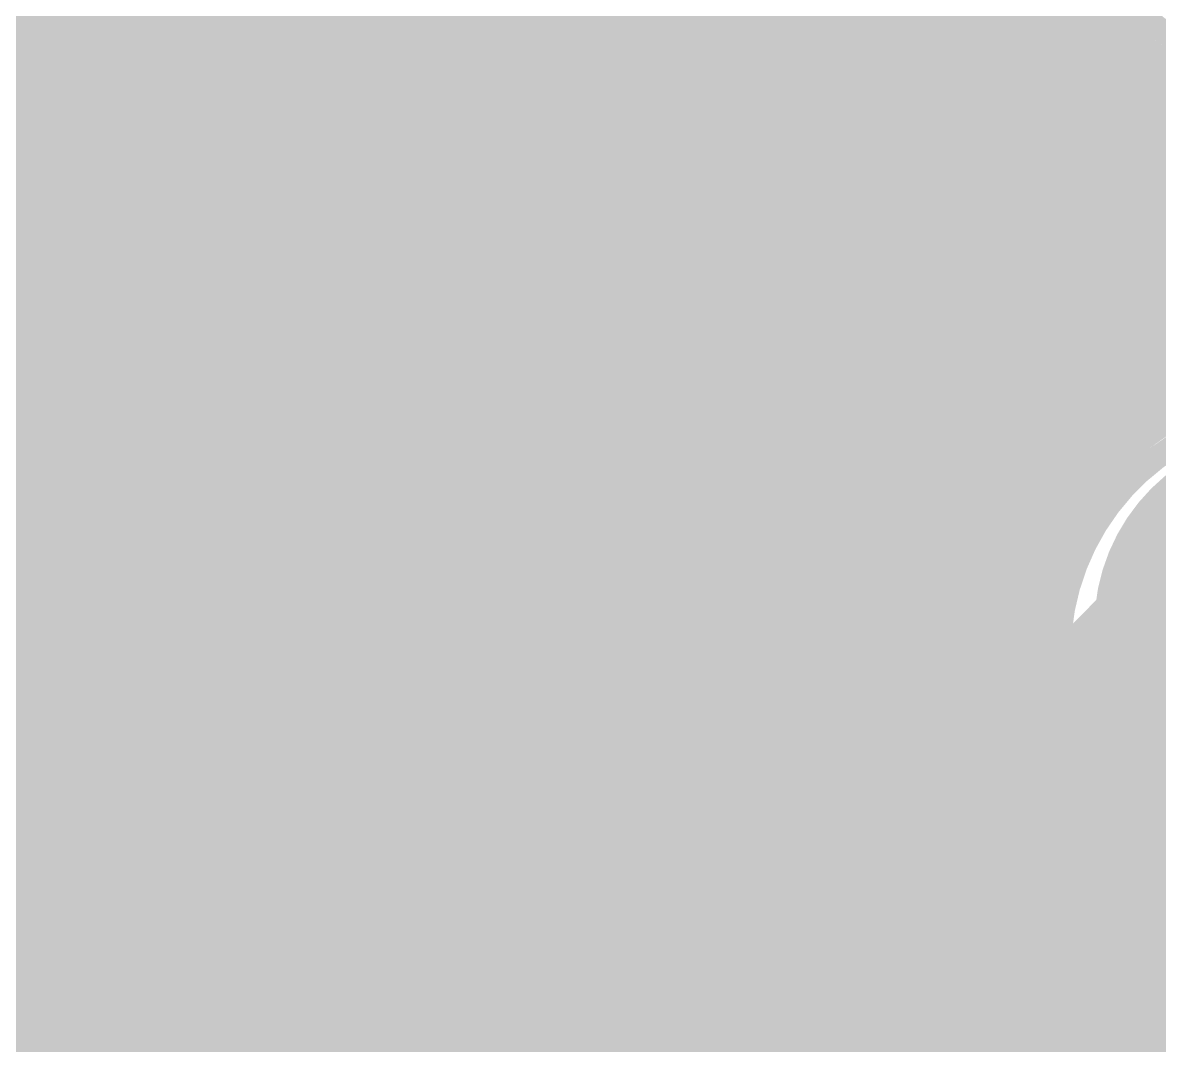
# Model space of a CAD drawing. Extents: x -5 to 112, y -62 to 71.
# Drawn here: x 82.61 to 90, y 47.48 to 54.13 of the extents above; entities that cross this region are included whole.
import ezdxf

# ---------------------------------------------------------------- set-up
doc = ezdxf.new("R2010")
doc.units = 0
doc.header["$MEASUREMENT"] = 0
doc.layers.get('0').update_dxf_attribs({"linetype": 'CONTINUOUS'})
for name, color, linetype in [('25-336-0_BOT', 7, 'CONTINUOUS'), ('25-336-0_IN1', 4, 'CONTINUOUS'), ('25-336-0_IN2', 3, 'CONTINUOUS'), ('25-336-0_SMB', 5, 'CONTINUOUS'), ('25-336-0_SMT', 10, 'CONTINUOUS'), ('25-336-0_SPT', 14, 'CONTINUOUS'), ('25-336-0_SST', 9, 'CONTINUOUS'), ('25-336-0_TOP', 12, 'CONTINUOUS')]:
    doc.layers.add(name, color=color, linetype=linetype)

# ---------------------------------------------------------------- blocks, each defined once
blk = doc.blocks.new('ROUND_22')
at = {"const_width": 1.27}
blk.add_lwpolyline([(-0.635, 0, 1), (0.635, 0, 1)], format="xyb", close=True, dxfattribs=at)
blk = doc.blocks.new('RECTANGLE_20')
blk.add_solid([(0.63627, 0.51308), (0.63627, -0.51308), (-0.63627, 0.51308), (-0.63627, -0.51308)])
blk = doc.blocks.new('ROUND_38')
at = {"const_width": 0.23749}
blk.add_lwpolyline([(-0.118744, 0, 1), (0.118744, 0, 1)], format="xyb", close=True, dxfattribs=at)

msp = doc.modelspace()

# ---------------------------------------------------------------- linework, layer by layer
at = {"layer": '25-336-0_BOT', "const_width": 0.254}
for points in [[(82.677, 70.231), (82.677, 32.20212)], [(82.9056, 70.231), (82.9056, 32.36976)], [(83.1342, 70.231), (83.1342, 32.42818)], [(88.1634, 64.9478), (88.1634, 40.16756)], [(88.392, 64.9478), (88.392, 40.16502)], [(88.6206, 64.9478), (88.6206, 40.07612)], [(88.8492, 64.9478), (88.8492, 39.9542)], [(89.0778, 64.9478), (89.0778, 39.9542)], [(85.6488, 64.03594), (85.6488, 32.3977)], [(83.3628, 63.75654), (83.3628, 32.40532)], [(85.4202, 63.4492), (85.4202, 32.3977)], [(83.5914, 63.37046), (83.5914, 32.3977)], [(85.1916, 63.21552), (85.1916, 32.3977)], [(83.82, 63.17234), (83.82, 32.3977)], [(84.963, 63.0809), (84.963, 32.3977)], [(84.0486, 63.05296), (84.0486, 32.3977)], [(84.7344, 63.00216), (84.7344, 32.3977)], [(84.2772, 62.98946), (84.2772, 32.3977)], [(84.5058, 62.97422), (84.5058, 32.3977)], [(85.8774, 62.97422), (85.8774, 32.3977)], [(86.106, 62.97422), (86.106, 32.3977)], [(86.3346, 62.97422), (86.3346, 32.3977)], [(86.5632, 62.97422), (86.5632, 32.3977)], [(86.7918, 62.97422), (86.7918, 32.3977)], [(87.0204, 62.97422), (87.0204, 32.3977)], [(87.249, 62.97422), (87.249, 32.3977)], [(87.4776, 62.97422), (87.4776, 32.3977)], [(87.7062, 62.97422), (87.7062, 39.88308)], [(87.9348, 62.97422), (87.9348, 40.09136)], [(89.7128, 54.07406), (90.84564, 55.20436)], [(89.3064, 54.76494), (89.3064, 50.64506)], [(89.535, 54.28488), (89.535, 51.12258)], [(89.61628, 54.1782), (76.26096, 54.1782)], [(89.7636, 54.0258), (89.7636, 51.3842)], [(89.8525, 53.9496), (76.26096, 53.9496)], [(89.9922, 53.85054), (89.9922, 51.55946)], [(90.2462, 53.721), (76.26096, 53.721)], [(91.95054, 53.4924), (76.26096, 53.4924)], [(91.84386, 53.2638), (76.26096, 53.2638)], [(91.77782, 53.0352), (76.26096, 53.0352)], [(91.74734, 52.8066), (76.26096, 52.8066)], [(91.74988, 52.578), (54.67604, 52.578)], [(91.78544, 52.3494), (54.74208, 52.3494)], [(91.85402, 52.1208), (54.76748, 52.1208)], [(91.96578, 51.8922), (54.75732, 51.8922)], [(90.18778, 51.6636), (54.7116, 51.6636)], [(89.82202, 51.435), (54.62016, 51.435)], [(89.59596, 51.2064), (54.48046, 51.2064)], [(89.44356, 50.9778), (54.26202, 50.9778)], [(89.33942, 50.7492), (53.88864, 50.7492)], [(89.27592, 50.5206), (51.9557, 50.5206)], [(89.24544, 50.292), (52.0954, 50.292)], [(89.25052, 50.0634), (52.324, 50.0634)], [(89.28862, 49.8348), (52.5526, 49.8348)], [(89.3064, 49.76368), (89.3064, 39.9542)], [(89.35974, 49.6062), (61.81598, 49.6062)], [(89.47404, 49.3776), (62.04712, 49.3776)], [(89.535, 49.28616), (89.535, 39.9542)], [(89.64168, 49.149), (62.13602, 49.149)], [(89.7636, 49.02454), (89.7636, 39.9542)], [(89.8906, 48.9204), (66.32702, 48.9204)], [(89.9922, 48.84928), (89.9922, 39.9542)], [(90.3224, 48.6918), (66.69278, 48.6918)], [(91.9353, 48.4632), (66.8147, 48.4632)], [(91.8337, 48.2346), (66.84518, 48.2346)], [(91.77274, 48.006), (66.79692, 48.006)], [(91.7448, 47.7774), (66.64452, 47.7774)], [(91.75242, 47.5488), (66.6242, 47.5488)]]:
    msp.add_lwpolyline(points, dxfattribs=at)
for points in [[(89.24544, 55.20436, 0.4142136), (90.84564, 53.60416)], [(90.84564, 51.80584, 0.4142136), (89.24544, 50.20564)], [(89.24544, 50.20564, 0.4142136), (90.84564, 48.60544)]]:
    msp.add_lwpolyline(points, format="xyb", dxfattribs=at)
at = {"layer": '25-336-0_IN1', "const_width": 0.254}
for points in [[(82.7024, 69.85), (82.7024, 32.22752)], [(82.931, 69.85), (82.931, 32.37992)], [(83.1596, 69.85), (83.1596, 32.42818)], [(85.6742, 69.85), (85.6742, 29.37002)], [(88.1888, 69.85), (88.1888, 40.17264)], [(88.4174, 69.85), (88.4174, 40.15994)], [(88.646, 69.85), (88.646, 40.06088)], [(88.8746, 69.85), (88.8746, 39.79672)], [(89.1032, 69.85), (89.1032, 28.067)], [(83.3882, 63.69304), (83.3882, 32.3977)], [(85.4456, 63.48222), (85.4456, 29.37002)], [(83.6168, 63.34252), (83.6168, 32.27578)], [(85.217, 63.23584), (85.217, 29.37002)], [(83.8454, 63.15456), (83.8454, 31.91002)], [(84.9884, 63.09106), (84.9884, 29.37002)], [(84.074, 63.0428), (84.074, 29.37002)], [(84.7598, 63.00978), (84.7598, 29.37002)], [(84.3026, 62.98692), (84.3026, 29.37002)], [(84.5312, 62.97422), (84.5312, 29.37002)], [(85.9028, 62.97422), (85.9028, 29.37002)], [(86.1314, 62.97422), (86.1314, 29.37002)], [(86.36, 62.97422), (86.36, 29.37002)], [(86.5886, 62.97422), (86.5886, 28.067)], [(86.8172, 62.97422), (86.8172, 28.067)], [(87.0458, 62.97422), (87.0458, 28.067)], [(87.2744, 62.97422), (87.2744, 28.067)], [(87.503, 62.97422), (87.503, 28.067)], [(87.7316, 62.97422), (87.7316, 39.91864)], [(87.9602, 62.97422), (87.9602, 40.10406)], [(89.7128, 54.07406), (90.84564, 55.20436)], [(89.3318, 54.68366), (89.3318, 50.72634)], [(89.5604, 54.24932), (89.5604, 51.15814)], [(89.61628, 54.1782), (76.26096, 54.1782)], [(89.789, 54.00294), (89.789, 51.40706)], [(89.8525, 53.9496), (76.26096, 53.9496)], [(90.0176, 53.8353), (90.0176, 51.5747)], [(90.2462, 53.721), (76.26096, 53.721)], [(91.95054, 53.4924), (76.26096, 53.4924)], [(91.84386, 53.2638), (76.26096, 53.2638)], [(91.77782, 53.0352), (76.26096, 53.0352)], [(91.74734, 52.8066), (76.26096, 52.8066)], [(91.74988, 52.578), (54.67604, 52.578)], [(91.78544, 52.3494), (54.74208, 52.3494)], [(91.85402, 52.1208), (54.76748, 52.1208)], [(91.96578, 51.8922), (54.75732, 51.8922)], [(90.18778, 51.6636), (54.7116, 51.6636)], [(89.82202, 51.435), (54.62016, 51.435)], [(89.59596, 51.2064), (54.48046, 51.2064)], [(89.44356, 50.9778), (54.26202, 50.9778)], [(89.33942, 50.7492), (53.88864, 50.7492)], [(89.27592, 50.5206), (45.88764, 50.5206)], [(89.24544, 50.292), (33.83788, 50.292)], [(89.25052, 50.0634), (33.57372, 50.0634)], [(89.28862, 49.8348), (31.3182, 49.8348)], [(89.3318, 49.6824), (89.3318, 28.067)], [(89.35974, 49.6062), (61.81598, 49.6062)], [(89.47404, 49.3776), (62.04712, 49.3776)], [(89.5604, 49.2506), (89.5604, 28.067)], [(89.64168, 49.149), (62.13602, 49.149)], [(89.789, 49.00168), (89.789, 28.067)], [(89.8906, 48.9204), (66.32702, 48.9204)], [(90.0176, 48.83404), (90.0176, 28.067)], [(90.3224, 48.6918), (66.69278, 48.6918)], [(91.9353, 48.4632), (66.8147, 48.4632)], [(91.8337, 48.2346), (66.84518, 48.2346)], [(91.77274, 48.006), (66.79692, 48.006)], [(91.7448, 47.7774), (66.64452, 47.7774)], [(91.75242, 47.5488), (64.2874, 47.5488)]]:
    msp.add_lwpolyline(points, dxfattribs=at)
for points in [[(89.24544, 55.20436, 0.4142136), (90.84564, 53.60416)], [(90.84564, 51.80584, 0.4142136), (89.24544, 50.20564)], [(89.24544, 50.20564, 0.4142136), (90.84564, 48.60544)]]:
    msp.add_lwpolyline(points, format="xyb", dxfattribs=at)
at = {"layer": '25-336-0_IN2', "const_width": 0.254}
for points in [[(82.7024, 69.85), (82.7024, 32.22752)], [(82.931, 69.85), (82.931, 32.37992)], [(83.1596, 69.85), (83.1596, 32.42818)], [(85.6742, 69.85), (85.6742, 29.37002)], [(88.1888, 69.85), (88.1888, 40.17264)], [(88.4174, 69.85), (88.4174, 40.15994)], [(88.646, 69.85), (88.646, 40.06088)], [(88.8746, 69.85), (88.8746, 39.79672)], [(89.1032, 69.85), (89.1032, 28.067)], [(83.3882, 63.69304), (83.3882, 32.3977)], [(85.4456, 63.48222), (85.4456, 29.37002)], [(83.6168, 63.34252), (83.6168, 32.27578)], [(85.217, 63.23584), (85.217, 29.37002)], [(83.8454, 63.15456), (83.8454, 31.91002)], [(84.9884, 63.09106), (84.9884, 29.37002)], [(84.074, 63.0428), (84.074, 29.37002)], [(84.7598, 63.00978), (84.7598, 29.37002)], [(84.3026, 62.98692), (84.3026, 29.37002)], [(84.5312, 62.97422), (84.5312, 29.37002)], [(85.9028, 62.97422), (85.9028, 29.37002)], [(86.1314, 62.97422), (86.1314, 29.37002)], [(86.36, 62.97422), (86.36, 29.37002)], [(86.5886, 62.97422), (86.5886, 28.067)], [(86.8172, 62.97422), (86.8172, 28.067)], [(87.0458, 62.97422), (87.0458, 28.067)], [(87.2744, 62.97422), (87.2744, 28.067)], [(87.503, 62.97422), (87.503, 28.067)], [(87.7316, 62.97422), (87.7316, 39.91864)], [(87.9602, 62.97422), (87.9602, 40.10406)], [(89.7128, 54.07406), (90.84564, 55.20436)], [(89.3318, 54.68366), (89.3318, 50.72634)], [(89.5604, 54.24932), (89.5604, 51.15814)], [(89.61628, 54.1782), (76.26096, 54.1782)], [(89.789, 54.00294), (89.789, 51.40706)], [(89.8525, 53.9496), (76.26096, 53.9496)], [(90.0176, 53.8353), (90.0176, 51.5747)], [(90.2462, 53.721), (76.26096, 53.721)], [(91.95054, 53.4924), (76.26096, 53.4924)], [(91.84386, 53.2638), (76.26096, 53.2638)], [(91.77782, 53.0352), (76.26096, 53.0352)], [(91.74734, 52.8066), (76.26096, 52.8066)], [(91.74988, 52.578), (54.67604, 52.578)], [(91.78544, 52.3494), (54.74208, 52.3494)], [(91.85402, 52.1208), (54.76748, 52.1208)], [(91.96578, 51.8922), (54.75732, 51.8922)], [(90.18778, 51.6636), (54.7116, 51.6636)], [(89.82202, 51.435), (54.62016, 51.435)], [(89.59596, 51.2064), (54.48046, 51.2064)], [(89.44356, 50.9778), (54.26202, 50.9778)], [(89.33942, 50.7492), (53.88864, 50.7492)], [(89.27592, 50.5206), (45.88764, 50.5206)], [(89.24544, 50.292), (33.83788, 50.292)], [(89.25052, 50.0634), (33.57372, 50.0634)], [(89.28862, 49.8348), (-3.937, 49.8348)], [(89.3318, 49.6824), (89.3318, 28.067)], [(89.35974, 49.6062), (61.81598, 49.6062)], [(89.47404, 49.3776), (62.04712, 49.3776)], [(89.5604, 49.2506), (89.5604, 28.067)], [(89.64168, 49.149), (62.13602, 49.149)], [(89.789, 49.00168), (89.789, 28.067)], [(89.8906, 48.9204), (66.32702, 48.9204)], [(90.0176, 48.83404), (90.0176, 28.067)], [(90.3224, 48.6918), (66.69278, 48.6918)], [(91.9353, 48.4632), (66.8147, 48.4632)], [(91.8337, 48.2346), (66.84518, 48.2346)], [(91.77274, 48.006), (66.79692, 48.006)], [(91.7448, 47.7774), (66.64452, 47.7774)], [(91.75242, 47.5488), (64.2874, 47.5488)]]:
    msp.add_lwpolyline(points, dxfattribs=at)
for points in [[(89.24544, 55.20436, 0.4142136), (90.84564, 53.60416)], [(90.84564, 51.80584, 0.4142136), (89.24544, 50.20564)], [(89.24544, 50.20564, 0.4142136), (90.84564, 48.60544)]]:
    msp.add_lwpolyline(points, format="xyb", dxfattribs=at)
at = {"layer": '25-336-0_SMT', "const_width": 0.127}
for points in [[(84.18322, 53.2892), (82.81162, 53.2892), (82.81162, 52.6034)], [(82.91322, 53.2892), (82.91322, 52.54498)], [(83.02752, 53.2892), (83.02752, 52.47386)], [(83.14182, 53.2892), (83.14182, 52.3875)], [(83.25612, 53.2892), (83.25612, 52.29098)], [(83.37042, 53.2892), (83.37042, 52.17668)], [(83.48472, 53.2892), (83.48472, 52.0446)], [(83.59902, 53.2892), (83.59902, 51.88204)], [(83.71332, 53.2892), (83.71332, 51.68138)], [(83.82762, 53.2892), (83.82762, 51.39944)], [(83.94192, 53.2892), (83.94192, 48.3108)], [(84.05622, 53.2892), (84.05622, 48.3108)], [(84.17052, 53.2892), (84.17052, 48.3108)], [(84.1883, 53.2892), (84.18322, 53.28914)], [(84.28482, 53.2638), (84.28482, 48.3362)], [(84.34324, 53.213), (82.81162, 53.213)], [(84.38642, 53.0987), (82.81162, 53.0987)], [(84.38642, 53.09108), (84.38642, 53.086)], [(84.38642, 53.086), (84.38642, 48.514)], [(84.38642, 52.9844), (82.81162, 52.9844)], [(84.38642, 52.8701), (82.81162, 52.8701)], [(84.38642, 52.7558), (82.81162, 52.7558)], [(84.38642, 52.6415), (82.81162, 52.6415)], [(84.38642, 52.5272), (82.9437, 52.5272)], [(84.38642, 52.4129), (83.11134, 52.4129)], [(84.38642, 52.2986), (83.2485, 52.2986)], [(84.38642, 52.1843), (83.3628, 52.1843)], [(84.38642, 52.07), (83.4644, 52.07)], [(84.38642, 51.9557), (83.55076, 51.9557)], [(84.38642, 51.8414), (83.62442, 51.8414)], [(84.38642, 51.7271), (83.69046, 51.7271)], [(84.38642, 51.6128), (83.74634, 51.6128)], [(84.38642, 51.4985), (83.79206, 51.4985)], [(84.38642, 51.3842), (83.8327, 51.3842)], [(84.38642, 51.2699), (83.86572, 51.2699)], [(84.38642, 51.1556), (83.89112, 51.1556)], [(84.38642, 51.0413), (83.9089, 51.0413)], [(84.38642, 50.927), (83.9216, 50.927)], [(84.38642, 50.8127), (83.92922, 50.8127)], [(83.92922, 50.8), (83.92922, 50.78476)], [(84.38642, 50.6984), (83.92668, 50.6984)], [(84.38642, 50.5841), (83.91906, 50.5841)], [(84.38642, 50.4698), (83.90382, 50.4698)], [(84.38642, 50.3555), (83.88096, 50.3555)], [(84.38642, 50.2412), (83.85302, 50.2412)], [(84.38642, 50.1269), (83.81492, 50.1269)], [(83.82762, 50.15992), (83.82762, 48.3108)], [(84.38642, 50.0126), (83.77174, 50.0126)], [(83.71332, 49.88814), (83.71332, 48.3108)], [(84.38642, 49.8983), (83.7184, 49.8983)], [(84.38642, 49.784), (83.6549, 49.784)], [(83.59902, 49.69256), (83.59902, 48.3108)], [(84.38642, 49.6697), (83.58124, 49.6697)], [(83.48472, 49.53762), (83.48472, 48.3108)], [(84.38642, 49.5554), (83.49742, 49.5554)], [(83.37042, 49.41062), (83.37042, 48.3108)], [(84.38642, 49.4411), (83.39836, 49.4411)], [(84.38642, 49.3268), (83.28406, 49.3268)], [(83.25612, 49.3014), (83.25612, 48.3108)], [(83.14182, 49.20996), (83.14182, 48.3108)], [(84.38642, 49.2125), (83.14436, 49.2125)], [(84.38642, 49.0982), (82.97672, 49.0982)], [(83.02752, 49.12868), (83.02752, 48.3108)], [(82.83702, 49.022), (82.81162, 48.9966), (82.81162, 48.3108)], [(82.91322, 49.0601), (82.91322, 48.3108)], [(84.38642, 48.9839), (82.81162, 48.9839)], [(84.38642, 48.8696), (82.81162, 48.8696)], [(84.38642, 48.7553), (82.81162, 48.7553)], [(84.38642, 48.641), (82.81162, 48.641)], [(84.38642, 48.5267), (82.81162, 48.5267)], [(84.38642, 48.50892), (84.38636, 48.514)], [(84.36102, 48.4124), (82.81162, 48.4124)], [(84.18322, 48.3108), (82.81162, 48.3108)], [(84.1883, 48.3108), (84.18322, 48.3108)]]:
    msp.add_lwpolyline(points, dxfattribs=at)
for points in [[(84.38642, 53.09108, 0.4142136), (84.1883, 53.2892)], [(83.92922, 50.8, 0.2736465), (82.81162, 52.6034)], [(82.83702, 49.022, 0.2843907), (83.92668, 50.78476)], [(84.1883, 48.3108, 0.4142136), (84.38642, 48.50892)]]:
    msp.add_lwpolyline(points, format="xyb", dxfattribs=at)
at = {"layer": '25-336-0_SPT', "const_width": 0.127}
for points in [[(84.15782, 53.2892), (82.78622, 53.2892), (82.78622, 52.6034)], [(82.88782, 53.2892), (82.88782, 52.54498)], [(83.00212, 53.2892), (83.00212, 52.47386)], [(83.11642, 53.2892), (83.11642, 52.3875)], [(83.23072, 53.2892), (83.23072, 52.29098)], [(83.34502, 53.2892), (83.34502, 52.17668)], [(83.45932, 53.2892), (83.45932, 52.0446)], [(83.57362, 53.2892), (83.57362, 51.88204)], [(83.68792, 53.2892), (83.68792, 51.68138)], [(83.80222, 53.2892), (83.80222, 51.39944)], [(83.91652, 53.2892), (83.91652, 48.3108)], [(84.03082, 53.2892), (84.03082, 48.3108)], [(84.14512, 53.2892), (84.14512, 48.3108)], [(84.1629, 53.2892), (84.15782, 53.28914)], [(84.25942, 53.2638), (84.25942, 48.3362)], [(84.31784, 53.213), (82.78622, 53.213)], [(84.36102, 53.0987), (82.78622, 53.0987)], [(84.36102, 53.09108), (84.36102, 53.086)], [(84.36102, 53.086), (84.36102, 48.514)], [(84.36102, 52.9844), (82.78622, 52.9844)], [(84.36102, 52.8701), (82.78622, 52.8701)], [(84.36102, 52.7558), (82.78622, 52.7558)], [(84.36102, 52.6415), (82.78622, 52.6415)], [(84.36102, 52.5272), (82.9183, 52.5272)], [(84.36102, 52.4129), (83.08594, 52.4129)], [(84.36102, 52.2986), (83.2231, 52.2986)], [(84.36102, 52.1843), (83.3374, 52.1843)], [(84.36102, 52.07), (83.439, 52.07)], [(84.36102, 51.9557), (83.52536, 51.9557)], [(84.36102, 51.8414), (83.59902, 51.8414)], [(84.36102, 51.7271), (83.66506, 51.7271)], [(84.36102, 51.6128), (83.72094, 51.6128)], [(84.36102, 51.4985), (83.76666, 51.4985)], [(84.36102, 51.3842), (83.8073, 51.3842)], [(84.36102, 51.2699), (83.84032, 51.2699)], [(84.36102, 51.1556), (83.86572, 51.1556)], [(84.36102, 51.0413), (83.8835, 51.0413)], [(84.36102, 50.927), (83.8962, 50.927)], [(84.36102, 50.8127), (83.90382, 50.8127)], [(83.90382, 50.8), (83.90382, 50.78476)], [(84.36102, 50.6984), (83.90128, 50.6984)], [(84.36102, 50.5841), (83.89366, 50.5841)], [(84.36102, 50.4698), (83.87842, 50.4698)], [(84.36102, 50.3555), (83.85556, 50.3555)], [(84.36102, 50.2412), (83.82762, 50.2412)], [(84.36102, 50.1269), (83.78952, 50.1269)], [(83.80222, 50.15992), (83.80222, 48.3108)], [(84.36102, 50.0126), (83.74634, 50.0126)], [(83.68792, 49.88814), (83.68792, 48.3108)], [(84.36102, 49.8983), (83.693, 49.8983)], [(84.36102, 49.784), (83.6295, 49.784)], [(83.57362, 49.69256), (83.57362, 48.3108)], [(84.36102, 49.6697), (83.55584, 49.6697)], [(83.45932, 49.53762), (83.45932, 48.3108)], [(84.36102, 49.5554), (83.47202, 49.5554)], [(83.34502, 49.41062), (83.34502, 48.3108)], [(84.36102, 49.4411), (83.37296, 49.4411)], [(84.36102, 49.3268), (83.25866, 49.3268)], [(83.23072, 49.3014), (83.23072, 48.3108)], [(83.11642, 49.20996), (83.11642, 48.3108)], [(84.36102, 49.2125), (83.11896, 49.2125)], [(84.36102, 49.0982), (82.95132, 49.0982)], [(83.00212, 49.12868), (83.00212, 48.3108)], [(82.81162, 49.022), (82.78622, 48.9966), (82.78622, 48.3108)], [(82.88782, 49.0601), (82.88782, 48.3108)], [(84.36102, 48.9839), (82.78622, 48.9839)], [(84.36102, 48.8696), (82.78622, 48.8696)], [(84.36102, 48.7553), (82.78622, 48.7553)], [(84.36102, 48.641), (82.78622, 48.641)], [(84.36102, 48.5267), (82.78622, 48.5267)], [(84.36102, 48.50892), (84.36096, 48.514)], [(84.33562, 48.4124), (82.78622, 48.4124)], [(84.15782, 48.3108), (82.78622, 48.3108)], [(84.1629, 48.3108), (84.15782, 48.3108)]]:
    msp.add_lwpolyline(points, dxfattribs=at)
for points in [[(84.36102, 53.09108, 0.4142136), (84.1629, 53.2892)], [(83.90382, 50.8, 0.2736465), (82.78622, 52.6034)], [(82.81162, 49.022, 0.2843907), (83.90128, 50.78476)], [(84.1629, 48.3108, 0.4142136), (84.36102, 48.50892)]]:
    msp.add_lwpolyline(points, format="xyb", dxfattribs=at)
at = {"layer": '25-336-0_SST'}
for points, const_width in [([(92.94368, 46.70552), (92.94368, 48.30572), (93.74378, 48.30572), (93.74378, 46.70552), (98.8441, 46.70552), (98.8441, 58.70448), (93.74378, 58.70448), (93.74378, 57.10428), (92.94368, 57.10428), (92.94368, 58.70448), (87.8459, 58.70448), (87.8459, 46.70552), (92.94368, 46.70552)], 0.1524), ([(85.725, 55.118), (86.995, 55.118), (87.249, 54.864), (87.249, 51.562), (85.471, 51.562), (85.471, 54.864), (85.725, 55.118)], 0.1524), ([(84.71662, 53.6448), (79.05242, 53.6448), (79.05242, 48.006), (84.71662, 48.006), (84.71662, 53.6448)], 0.127), ([(85.471, 53.594), (87.249, 53.594)], 0.1524), ([(79.63916, 53.29682), (83.3501, 53.29682), (83.3501, 53.24348), (79.629, 53.24348)], 0.1524), ([(82.83702, 52.77866), (83.3501, 53.29428), (83.83524, 52.71262), (84.41436, 52.23002), (83.89874, 51.71694)], 0.1524), ([(84.38896, 52.23002), (84.38388, 52.23256), (83.82254, 52.70246), (83.3501, 53.26634), (83.3501, 53.26888), (83.36534, 53.27396), (83.37296, 53.25364)], 0.1524), ([(83.9089, 51.77282), (84.36356, 52.22748), (83.80984, 52.6923), (83.34756, 53.24348), (82.8929, 52.78882)], 0.1524), ([(83.39328, 53.28666), (83.32721, 53.2845)], 0.1524), ([(83.32724, 53.28412), (83.33486, 53.25618), (83.8073, 52.68976), (83.83524, 52.71262), (83.36534, 53.27396)], 0.1524), ([(83.39582, 53.26888), (83.35015, 53.26783)], 0.1524), ([(83.39582, 53.25364), (83.37297, 53.25337)], 0.1524), ([(83.06562, 52.96916), (83.08086, 52.99964)], 0.1524), ([(83.25104, 52.15636), (83.27644, 52.13096), (83.83524, 52.68976), (83.80984, 52.71516), (83.25104, 52.15636)], 0.1524), ([(84.37372, 52.25542), (83.8327, 52.71516), (83.80984, 52.68976), (84.37626, 52.21732), (84.4042, 52.20462)], 0.1524), ([(84.37372, 52.25542), (84.37309, 52.27571)], 0.1524), ([(84.38896, 52.23002), (84.38896, 52.27574)], 0.1524), ([(84.4042, 52.20462), (84.40652, 52.2732)], 0.1524), ([(84.3661, 49.22266), (84.3661, 52.23002), (84.4169, 52.23002), (84.4169, 49.1998)], 0.1524), ([(83.65998, 52.14366), (83.6803, 52.11826), (83.6676, 52.10556)], 0.1524), ([(83.65744, 52.1208), (83.68284, 52.14112)], 0.1524), ([(83.6676, 52.10556), (83.6803, 52.11826)], 0.1524), ([(84.12226, 51.9557), (84.09178, 51.94046), (84.15274, 51.816), (84.17306, 51.77282), (84.19084, 51.72964), (84.20862, 51.68646), (84.22386, 51.64328), (84.24164, 51.59756), (84.25434, 51.55438), (84.26958, 51.50866), (84.28228, 51.46294), (84.29498, 51.41722), (84.30768, 51.3715), (84.31784, 51.32578), (84.34324, 51.18354), (84.35086, 51.13782), (84.35594, 51.08956), (84.36356, 51.0413), (84.37372, 50.79492), (84.37118, 50.66284), (84.36356, 50.57394), (84.36102, 50.53076), (84.35594, 50.48758), (84.31022, 50.23358), (84.30006, 50.1904), (84.28736, 50.14976), (84.2391, 49.9872), (84.22386, 49.94656), (84.20862, 49.90846), (84.19338, 49.87036), (84.14258, 49.75352), (84.17306, 49.74082), (84.19084, 49.77892), (84.22386, 49.85766), (84.2391, 49.89576), (84.25434, 49.9364), (84.26958, 49.97704), (84.32038, 50.14214), (84.33054, 50.18278), (84.3407, 50.22596), (84.35086, 50.26914), (84.36102, 50.30978), (84.37626, 50.39614), (84.38134, 50.43932), (84.38896, 50.48504), (84.39404, 50.52822), (84.39658, 50.5714), (84.4042, 50.6603), (84.40674, 50.79746), (84.39404, 51.04384), (84.38896, 51.0921), (84.38388, 51.1429), (84.37626, 51.19116), (84.328, 51.42738), (84.3153, 51.4731), (84.30006, 51.51882), (84.28736, 51.56454), (84.27212, 51.61026), (84.22132, 51.74234), (84.20354, 51.78552), (84.18322, 51.8287), (84.12226, 51.9557)], 0.1524), ([(85.87486, 51.308), (85.87486, 50.9524), (86.21268, 50.83302), (86.55304, 50.83302), (86.89086, 50.9524), (86.89086, 51.308)], 0.1524), ([(85.87486, 51.24958), (86.89086, 51.24958)], 0.1524), ([(85.87486, 50.05578), (85.87486, 50.4698), (86.89086, 50.4698)], 0.1524), ([(82.9437, 48.7045), (82.8929, 48.7045), (82.8929, 48.29556), (83.49742, 48.29556), (84.4169, 49.1998), (84.4169, 49.77384), (83.96986, 49.77384), (83.9343, 49.70526), (83.90382, 49.65192), (83.8073, 49.49952), (83.77428, 49.45126), (83.66252, 49.30902), (83.62188, 49.2633), (83.58124, 49.22012), (83.5406, 49.17694), (83.49742, 49.13376), (83.45424, 49.09312), (83.40852, 49.05502), (83.31708, 48.97882), (83.26882, 48.94326), (83.06562, 48.81118), (83.01482, 48.7807), (82.96148, 48.75276), (82.9056, 48.72736), (82.92846, 48.6791), (83.04022, 48.73752), (83.09356, 48.768), (83.2993, 48.90262), (83.34756, 48.93818), (83.5787, 49.14138), (83.61934, 49.18456), (83.66252, 49.23028), (83.70316, 49.276), (83.74126, 49.32426), (83.77936, 49.36998), (83.88604, 49.52238), (83.91906, 49.57318), (83.94954, 49.62652), (83.98002, 49.67986), (84.00034, 49.7205), (84.3661, 49.7205), (84.3661, 49.22266), (83.4771, 48.3489), (82.9437, 48.3489), (82.9437, 48.7045)], 0.1524), ([(85.87486, 49.33442), (85.87486, 49.57318)], 0.1524), ([(85.87486, 49.4538), (86.89086, 49.4538), (86.72068, 49.57318)], 0.1524), ([(83.4771, 48.3489), (80.48244, 48.3489), (80.48244, 48.29556), (83.49742, 48.29556)], 0.1524), ([(86.07806, 47.7393), (85.91042, 47.80026), (85.91042, 48.15586), (86.07806, 48.21428), (86.75624, 48.21428), (86.92642, 48.15586), (86.92642, 47.80026), (86.75624, 47.7393)], 0.1524), ([(85.91042, 46.9011), (85.91042, 47.37608), (86.58606, 46.9011), (86.75624, 46.9011), (86.92642, 46.96206), (86.92642, 47.31766), (86.75624, 47.37608)], 0.1524)]:
    msp.add_lwpolyline(points, dxfattribs=dict(at, const_width=const_width))
at = {"layer": '25-336-0_SST', "const_width": 0.1524}
for points in [[(89.34704, 55.37962, 0.4142136), (90.9447, 53.78196)], [(89.02446, 55.28818, 0.4142136), (90.84818, 53.46446)], [(83.08086, 52.99964, 0.1222351), (81.92008, 53.28772)], [(83.06562, 52.96916, 0.1221929), (81.92008, 53.25336)], [(84.40674, 52.2732, 0.4142136), (83.39328, 53.28666)], [(84.38896, 52.27574, 0.4142136), (83.39582, 53.26888)], [(84.37372, 52.27574, 0.4142136), (83.39582, 53.25364)], [(83.2739, 52.5526, 0.165982), (81.91754, 53.01562)], [(83.22564, 52.54752, 0.1620988), (81.915, 52.98389)], [(83.22564, 52.54752, 0.0516994), (82.83718, 52.77901)], [(83.2739, 52.5526, 0.0504853), (82.89307, 52.78917)], [(83.2739, 52.5526, 0.1972575), (83.19258, 52.35448)], [(83.2739, 52.5526, 0.1972575), (83.19258, 52.35448)], [(83.22564, 52.54752, 0.1664185), (83.15956, 52.35448)], [(83.22564, 52.54752, 0.1664185), (83.15956, 52.35448)], [(83.1596, 52.35448, 0.4142136), (83.47456, 52.03952)], [(83.19262, 52.35448, 0.4142136), (83.47456, 52.07254)], [(83.19262, 52.35448, 0.4142136), (83.47456, 52.07254)], [(83.47456, 52.07254, 0.197256), (83.67265, 52.15385)], [(83.47456, 52.07254, 0.1823261), (83.66076, 52.14277)], [(83.47456, 52.03952, 0.1810753), (83.68142, 52.11697)], [(83.47456, 52.03952, 0.1664167), (83.66757, 52.10559)], [(83.89874, 51.71694, 0.054636), (83.65585, 52.11958)], [(84.10448, 50.79492, 0.1620988), (83.66801, 52.10586)], [(84.1375, 50.79746, 0.1658023), (83.67453, 52.15524)], [(83.9089, 51.77282, 0.0493591), (83.68199, 52.14047)], [(90.9447, 51.943, 0.4142136), (89.02954, 50.02784)], [(90.9447, 51.6255, 0.4142136), (89.34704, 50.02784)], [(81.915, 48.57496, 0.4142136), (84.1375, 50.79746)], [(81.91754, 48.60798, 0.4142136), (84.10448, 50.79492)], [(89.02954, 50.02784, 0.4142136), (90.9447, 48.11268)], [(89.34704, 50.02784, 0.4142136), (90.9447, 48.43018)]]:
    msp.add_lwpolyline(points, format="xyb", dxfattribs=at)
at = {"layer": '25-336-0_TOP'}
for points, const_width in [([(83.6168, 58.9153), (83.6168, 53.7337)], 0.254), ([(83.8454, 58.9153), (83.8454, 53.7337)], 0.254), ([(84.074, 58.9153), (84.074, 53.7337)], 0.254), ([(84.3026, 58.9153), (84.3026, 53.7337)], 0.254), ([(84.5312, 58.9153), (84.5312, 53.72608)], 0.254), ([(84.7598, 58.9153), (84.7598, 53.58892)], 0.254), ([(84.9884, 58.9153), (84.9884, 47.60976)], 0.254), ([(85.217, 58.9153), (85.217, 47.60976)], 0.254), ([(87.503, 58.9153), (87.503, 47.60976)], 0.254), ([(87.7316, 58.9153), (87.7316, 47.60976)], 0.254), ([(87.9602, 58.9153), (87.9602, 47.60976)], 0.254), ([(88.1888, 58.9153), (88.1888, 47.60976)], 0.254), ([(88.4174, 58.9153), (88.4174, 47.60976)], 0.254), ([(88.646, 58.9153), (88.646, 47.60976)], 0.254), ([(88.8746, 58.9153), (88.8746, 49.8856)], 0.254), ([(89.1032, 58.9153), (89.1032, 50.34026)], 0.254), ([(83.3882, 58.72226), (83.3882, 53.7337)], 0.254), ([(83.1596, 58.49366), (83.1596, 53.7337)], 0.254), ([(82.931, 58.26506), (82.931, 53.7337)], 0.254), ([(82.7024, 58.03646), (82.7024, 53.7337)], 0.254), ([(86.36, 56.4388), (86.36, 54.356)], 0.635), ([(85.39226, 55.19928), (85.39226, 53.51272)], 0.254), ([(87.32774, 55.19928), (87.32774, 53.51272)], 0.254), ([(89.7128, 54.07406), (90.84564, 55.20436)], 0.254), ([(89.3318, 54.68366), (89.3318, 50.72634)], 0.254), ([(89.5604, 54.24932), (89.5604, 51.15814)], 0.254), ([(85.39226, 54.1274), (76.26096, 54.1274)], 0.254), ([(89.662, 54.1274), (87.32774, 54.1274)], 0.254), ([(89.789, 54.00294), (89.789, 51.40706)], 0.254), ([(85.39226, 53.8988), (76.26096, 53.8988)], 0.254), ([(89.92108, 53.8988), (87.32774, 53.8988)], 0.254), ([(90.0176, 53.8353), (90.0176, 51.5747)], 0.254), ([(84.455, 53.7337), (82.677, 53.7337)], 0.254), ([(85.39226, 53.6702), (84.66836, 53.6702)], 0.254), ([(90.39352, 53.6702), (87.32774, 53.6702)], 0.254), ([(87.32774, 53.51272), (85.39226, 53.51272)], 0.254), ([(85.4456, 53.51272), (85.4456, 53.16728)], 0.254), ([(85.6742, 53.51272), (85.6742, 53.16728)], 0.254), ([(85.9028, 53.51272), (85.9028, 53.16728)], 0.254), ([(86.1314, 53.51272), (86.1314, 53.16728)], 0.254), ([(86.36, 53.51272), (86.36, 53.16728)], 0.254), ([(86.5886, 53.51272), (86.5886, 53.16728)], 0.254), ([(86.8172, 53.51272), (86.8172, 53.16728)], 0.254), ([(87.0458, 53.51272), (87.0458, 53.16728)], 0.254), ([(87.2744, 53.51272), (87.2744, 53.16728)], 0.254), ([(91.92514, 53.4416), (84.836, 53.4416)], 0.254), ([(84.8487, 53.34), (84.8487, 48.26)], 0.254), ([(82.677, 53.34), (82.677, 48.26)], 0.127), ([(84.455, 53.34), (82.677, 53.34)], 0.127), ([(82.7913, 53.34), (82.7913, 48.26)], 0.127), ([(82.9056, 53.34), (82.9056, 48.26)], 0.127), ([(83.0199, 53.34), (83.0199, 48.26)], 0.127), ([(83.1342, 53.34), (83.1342, 48.26)], 0.127), ([(83.2485, 53.34), (83.2485, 48.26)], 0.127), ([(83.3628, 53.34), (83.3628, 48.26)], 0.127), ([(83.4771, 53.34), (83.4771, 48.26)], 0.127), ([(83.5914, 53.34), (83.5914, 48.26)], 0.127), ([(83.7057, 53.34), (83.7057, 48.26)], 0.127), ([(83.82, 53.34), (83.82, 48.26)], 0.127), ([(83.9343, 53.34), (83.9343, 48.26)], 0.127), ([(84.0486, 53.34), (84.0486, 48.26)], 0.127), ([(84.1629, 53.34), (84.1629, 48.26)], 0.127), ([(84.2772, 53.34), (84.2772, 48.26)], 0.127), ([(84.3915, 53.34), (84.3915, 48.26)], 0.127), ([(84.455, 53.34), (84.455, 48.26)], 0.127), ([(84.455, 53.2892), (82.677, 53.2892)], 0.127), ([(91.82608, 53.213), (84.8487, 53.213)], 0.254), ([(85.39226, 53.16728), (85.39226, 51.48072)], 0.254), ([(87.32774, 53.16728), (85.39226, 53.16728)], 0.254), ([(87.32774, 53.16728), (87.32774, 51.48072)], 0.254), ([(84.455, 53.1749), (82.677, 53.1749)], 0.127), ([(84.455, 53.0606), (82.677, 53.0606)], 0.127), ([(85.39226, 52.9844), (84.8487, 52.9844)], 0.254), ([(91.7702, 52.9844), (87.32774, 52.9844)], 0.254), ([(84.455, 52.9463), (82.677, 52.9463)], 0.127), ([(84.455, 52.832), (82.677, 52.832)], 0.127), ([(85.39226, 52.7558), (84.8487, 52.7558)], 0.254), ([(91.7448, 52.7558), (87.32774, 52.7558)], 0.254), ([(84.455, 52.7177), (82.677, 52.7177)], 0.127), ([(84.455, 52.6034), (82.677, 52.6034)], 0.127), ([(85.39226, 52.5272), (84.8487, 52.5272)], 0.254), ([(86.36, 52.324), (86.36, 46.26356), (86.36, 45.1612)], 0.635), ([(91.75496, 52.5272), (87.32774, 52.5272)], 0.254), ([(84.455, 52.4891), (82.677, 52.4891)], 0.127), ([(84.455, 52.3748), (82.677, 52.3748)], 0.127), ([(85.39226, 52.2986), (84.8487, 52.2986)], 0.254), ([(91.7956, 52.2986), (87.32774, 52.2986)], 0.254), ([(84.455, 52.2605), (82.677, 52.2605)], 0.127), ([(84.455, 52.1462), (82.677, 52.1462)], 0.127), ([(85.39226, 52.07), (84.8487, 52.07)], 0.254), ([(91.87688, 52.07), (87.32774, 52.07)], 0.254), ([(84.455, 52.0319), (82.677, 52.0319)], 0.127), ([(84.455, 51.9176), (82.677, 51.9176)], 0.127), ([(85.39226, 51.8414), (84.8487, 51.8414)], 0.254), ([(91.99626, 51.8414), (87.32774, 51.8414)], 0.254), ([(84.455, 51.8033), (82.677, 51.8033)], 0.127), ([(84.455, 51.689), (82.677, 51.689)], 0.127), ([(85.39226, 51.6128), (84.8487, 51.6128)], 0.254), ([(90.08364, 51.6128), (87.32774, 51.6128)], 0.254), ([(84.455, 51.5747), (82.677, 51.5747)], 0.127), ([(85.7123, 51.48072), (85.39226, 51.48072)], 0.254), ([(85.4456, 51.48072), (85.4456, 47.60976)], 0.254), ([(85.6742, 51.48072), (85.6742, 47.60976)], 0.254), ([(85.7123, 51.48072), (85.7123, 47.60976)], 0.254), ([(87.32774, 51.48072), (87.0077, 51.48072)], 0.254), ([(87.0077, 51.48072), (87.0077, 47.60976)], 0.254), ([(87.0458, 51.48072), (87.0458, 47.60976)], 0.254), ([(87.2744, 51.48072), (87.2744, 47.60976)], 0.254), ([(84.455, 51.4604), (82.677, 51.4604)], 0.127), ([(85.7123, 51.3842), (84.8487, 51.3842)], 0.254), ([(89.7636, 51.3842), (87.0077, 51.3842)], 0.254), ([(84.455, 51.3461), (82.677, 51.3461)], 0.127), ([(84.455, 51.2318), (82.677, 51.2318)], 0.127), ([(85.7123, 51.1556), (84.8487, 51.1556)], 0.254), ([(90.84564, 50.20564), (90.17, 49.51984), (90.17, 48.26), (90.17, 46.26356), (86.36, 46.26356)], 2.032), ([(89.55786, 51.1556), (87.0077, 51.1556)], 0.254), ([(84.455, 51.1175), (82.677, 51.1175)], 0.127), ([(84.455, 51.0032), (82.677, 51.0032)], 0.127), ([(85.7123, 50.927), (84.8487, 50.927)], 0.254), ([(89.41562, 50.927), (87.0077, 50.927)], 0.254), ([(84.455, 50.8889), (82.677, 50.8889)], 0.127), ([(84.15782, 50.8), (84.15782, 50.75428), (83.566, 50.17008)], 0.381), ([(83.566, 50.17008), (83.566, 46.74362), (83.185, 46.355), (83.185, 46.26356)], 1.27), ([(84.455, 50.7746), (82.677, 50.7746)], 0.127), ([(85.7123, 50.6984), (84.8487, 50.6984)], 0.254), ([(89.32164, 50.6984), (87.0077, 50.6984)], 0.254), ([(84.455, 50.6603), (82.677, 50.6603)], 0.127), ([(84.455, 50.546), (82.677, 50.546)], 0.127), ([(85.7123, 50.4698), (84.8487, 50.4698)], 0.254), ([(89.2175, 50.4698), (87.0077, 50.4698)], 0.254), ([(84.455, 50.4317), (82.677, 50.4317)], 0.127), ([(84.455, 50.3174), (82.677, 50.3174)], 0.127), ([(85.7123, 50.2412), (84.8487, 50.2412)], 0.254), ([(89.03462, 50.2412), (87.0077, 50.2412)], 0.254), ([(84.455, 50.2031), (82.677, 50.2031)], 0.127), ([(84.455, 50.0888), (82.677, 50.0888)], 0.127), ([(85.7123, 50.0126), (84.8487, 50.0126)], 0.254), ([(88.91778, 50.0126), (87.0077, 50.0126)], 0.254), ([(84.455, 49.9745), (82.677, 49.9745)], 0.127), ([(84.455, 49.8602), (82.677, 49.8602)], 0.127), ([(85.7123, 49.784), (84.8487, 49.784)], 0.254), ([(88.8492, 49.784), (87.0077, 49.784)], 0.254), ([(84.455, 49.7459), (82.677, 49.7459)], 0.127), ([(84.455, 49.6316), (82.677, 49.6316)], 0.127), ([(85.7123, 49.5554), (84.8487, 49.5554)], 0.254), ([(88.8238, 49.5554), (87.0077, 49.5554)], 0.254), ([(88.8238, 49.51984), (88.8238, 48.26)], 0.254), ([(84.455, 49.5173), (82.677, 49.5173)], 0.127), ([(84.455, 49.403), (82.677, 49.403)], 0.127), ([(85.7123, 49.3268), (84.8487, 49.3268)], 0.254), ([(88.8238, 49.3268), (87.0077, 49.3268)], 0.254), ([(84.455, 49.2887), (82.677, 49.2887)], 0.127), ([(84.455, 49.1744), (82.677, 49.1744)], 0.127), ([(90.17, 48.26), (90.17, 46.26356), (86.36, 46.26356)], 2.032), ([(85.7123, 49.0982), (84.8487, 49.0982)], 0.254), ([(88.8238, 49.0982), (87.0077, 49.0982)], 0.254), ([(84.455, 49.0601), (82.677, 49.0601)], 0.127), ([(84.455, 48.9458), (82.677, 48.9458)], 0.127), ([(85.7123, 48.8696), (84.8487, 48.8696)], 0.254), ([(88.8238, 48.8696), (87.0077, 48.8696)], 0.254), ([(84.455, 48.8315), (82.677, 48.8315)], 0.127), ([(84.455, 48.7172), (82.677, 48.7172)], 0.127), ([(85.7123, 48.641), (84.8487, 48.641)], 0.254), ([(88.8238, 48.641), (87.0077, 48.641)], 0.254), ([(84.455, 48.6029), (82.677, 48.6029)], 0.127), ([(84.455, 48.4886), (82.677, 48.4886)], 0.127), ([(85.7123, 48.4124), (84.8487, 48.4124)], 0.254), ([(88.8238, 48.4124), (87.0077, 48.4124)], 0.254), ([(84.455, 48.3743), (82.677, 48.3743)], 0.127), ([(88.8238, 48.26), (88.8238, 47.60976)], 0.254), ([(84.455, 48.26), (82.677, 48.26)], 0.127), ([(85.7123, 48.1838), (84.84108, 48.1838)], 0.254), ([(88.8238, 48.1838), (87.0077, 48.1838)], 0.254), ([(84.7598, 48.01108), (84.7598, 47.60976)], 0.254), ([(85.7123, 47.9552), (84.70392, 47.9552)], 0.254), ([(88.8238, 47.9552), (87.0077, 47.9552)], 0.254), ([(82.6008, 47.87392), (82.6008, 47.74438)], 0.254), ([(84.5312, 47.87392), (84.5312, 47.74438)], 0.254), ([(82.6008, 47.74438), (81.72958, 47.74438)], 0.254), ([(84.64042, 47.74438), (84.5312, 47.74438)], 0.254), ([(84.64042, 47.74438), (84.64042, 47.60976)], 0.254), ([(85.7123, 47.7266), (84.64042, 47.7266)], 0.254), ([(88.8238, 47.7266), (87.0077, 47.7266)], 0.254), ([(85.7123, 47.60976), (84.64042, 47.60976)], 0.254), ([(88.8238, 47.60976), (87.0077, 47.60976)], 0.254), ([(88.8238, 47.60976), (87.0077, 47.60976)], 0.254), ([(88.8238, 47.60976), (87.0077, 47.60976)], 0.254)]:
    msp.add_lwpolyline(points, dxfattribs=dict(at, const_width=const_width))
at = {"layer": '25-336-0_TOP', "const_width": 0.254}
for points in [[(89.24544, 55.20436, 0.4142136), (90.84564, 53.60416)], [(82.677, 53.7337, 0.4142136), (82.2833, 53.34)], [(84.8487, 53.34, 0.4142136), (84.455, 53.7337)], [(90.84564, 51.80584, 0.3554938), (89.27846, 50.53076)], [(89.20988, 50.46218, 0.1964847), (88.8247, 49.51984)], [(89.20988, 50.46218, 0.1964847), (88.8247, 49.51984)], [(82.2833, 48.26, 0.3582253), (82.6008, 47.87392)], [(84.5312, 47.87392, 0.3582251), (84.8487, 48.26)]]:
    msp.add_lwpolyline(points, format="xyb", dxfattribs=at)

# ---------------------------------------------------------------- block references
at = {"layer": '25-336-0_BOT'}
for p in [(90.84564, 55.20436), (90.84564, 50.20564)]:
    msp.add_blockref('ROUND_22', p, dxfattribs=at)
at = {"layer": '25-336-0_IN1'}
for p in [(90.84564, 55.20436), (90.84564, 50.20564)]:
    msp.add_blockref('ROUND_22', p, dxfattribs=at)
at = {"layer": '25-336-0_IN2'}
for p in [(90.84564, 55.20436), (90.84564, 50.20564)]:
    msp.add_blockref('ROUND_22', p, dxfattribs=at)
at = {"layer": '25-336-0_SMB'}
for p in [(90.84564, 55.20436), (90.84564, 50.20564)]:
    msp.add_blockref('ROUND_22', p, dxfattribs=at)
at = {"layer": '25-336-0_SMT'}
for name, p in [('ROUND_22', (90.84564, 55.20436)), ('RECTANGLE_20', (86.36, 54.356)), ('RECTANGLE_20', (86.36, 52.324)), ('ROUND_22', (90.84564, 50.20564))]:
    msp.add_blockref(name, p, dxfattribs=at)
at = {"layer": '25-336-0_SPT'}
for p in [(86.36, 54.356), (86.36, 52.324)]:
    msp.add_blockref('RECTANGLE_20', p, dxfattribs=at)
at = {"layer": '25-336-0_TOP'}
for name, p in [('ROUND_22', (90.84564, 55.20436)), ('RECTANGLE_20', (86.36, 54.356)), ('RECTANGLE_20', (86.36, 52.324)), ('ROUND_22', (90.84564, 50.20564)), ('ROUND_38', (84.15782, 50.8))]:
    msp.add_blockref(name, p, dxfattribs=at)

doc.saveas('drawing.dxf')
